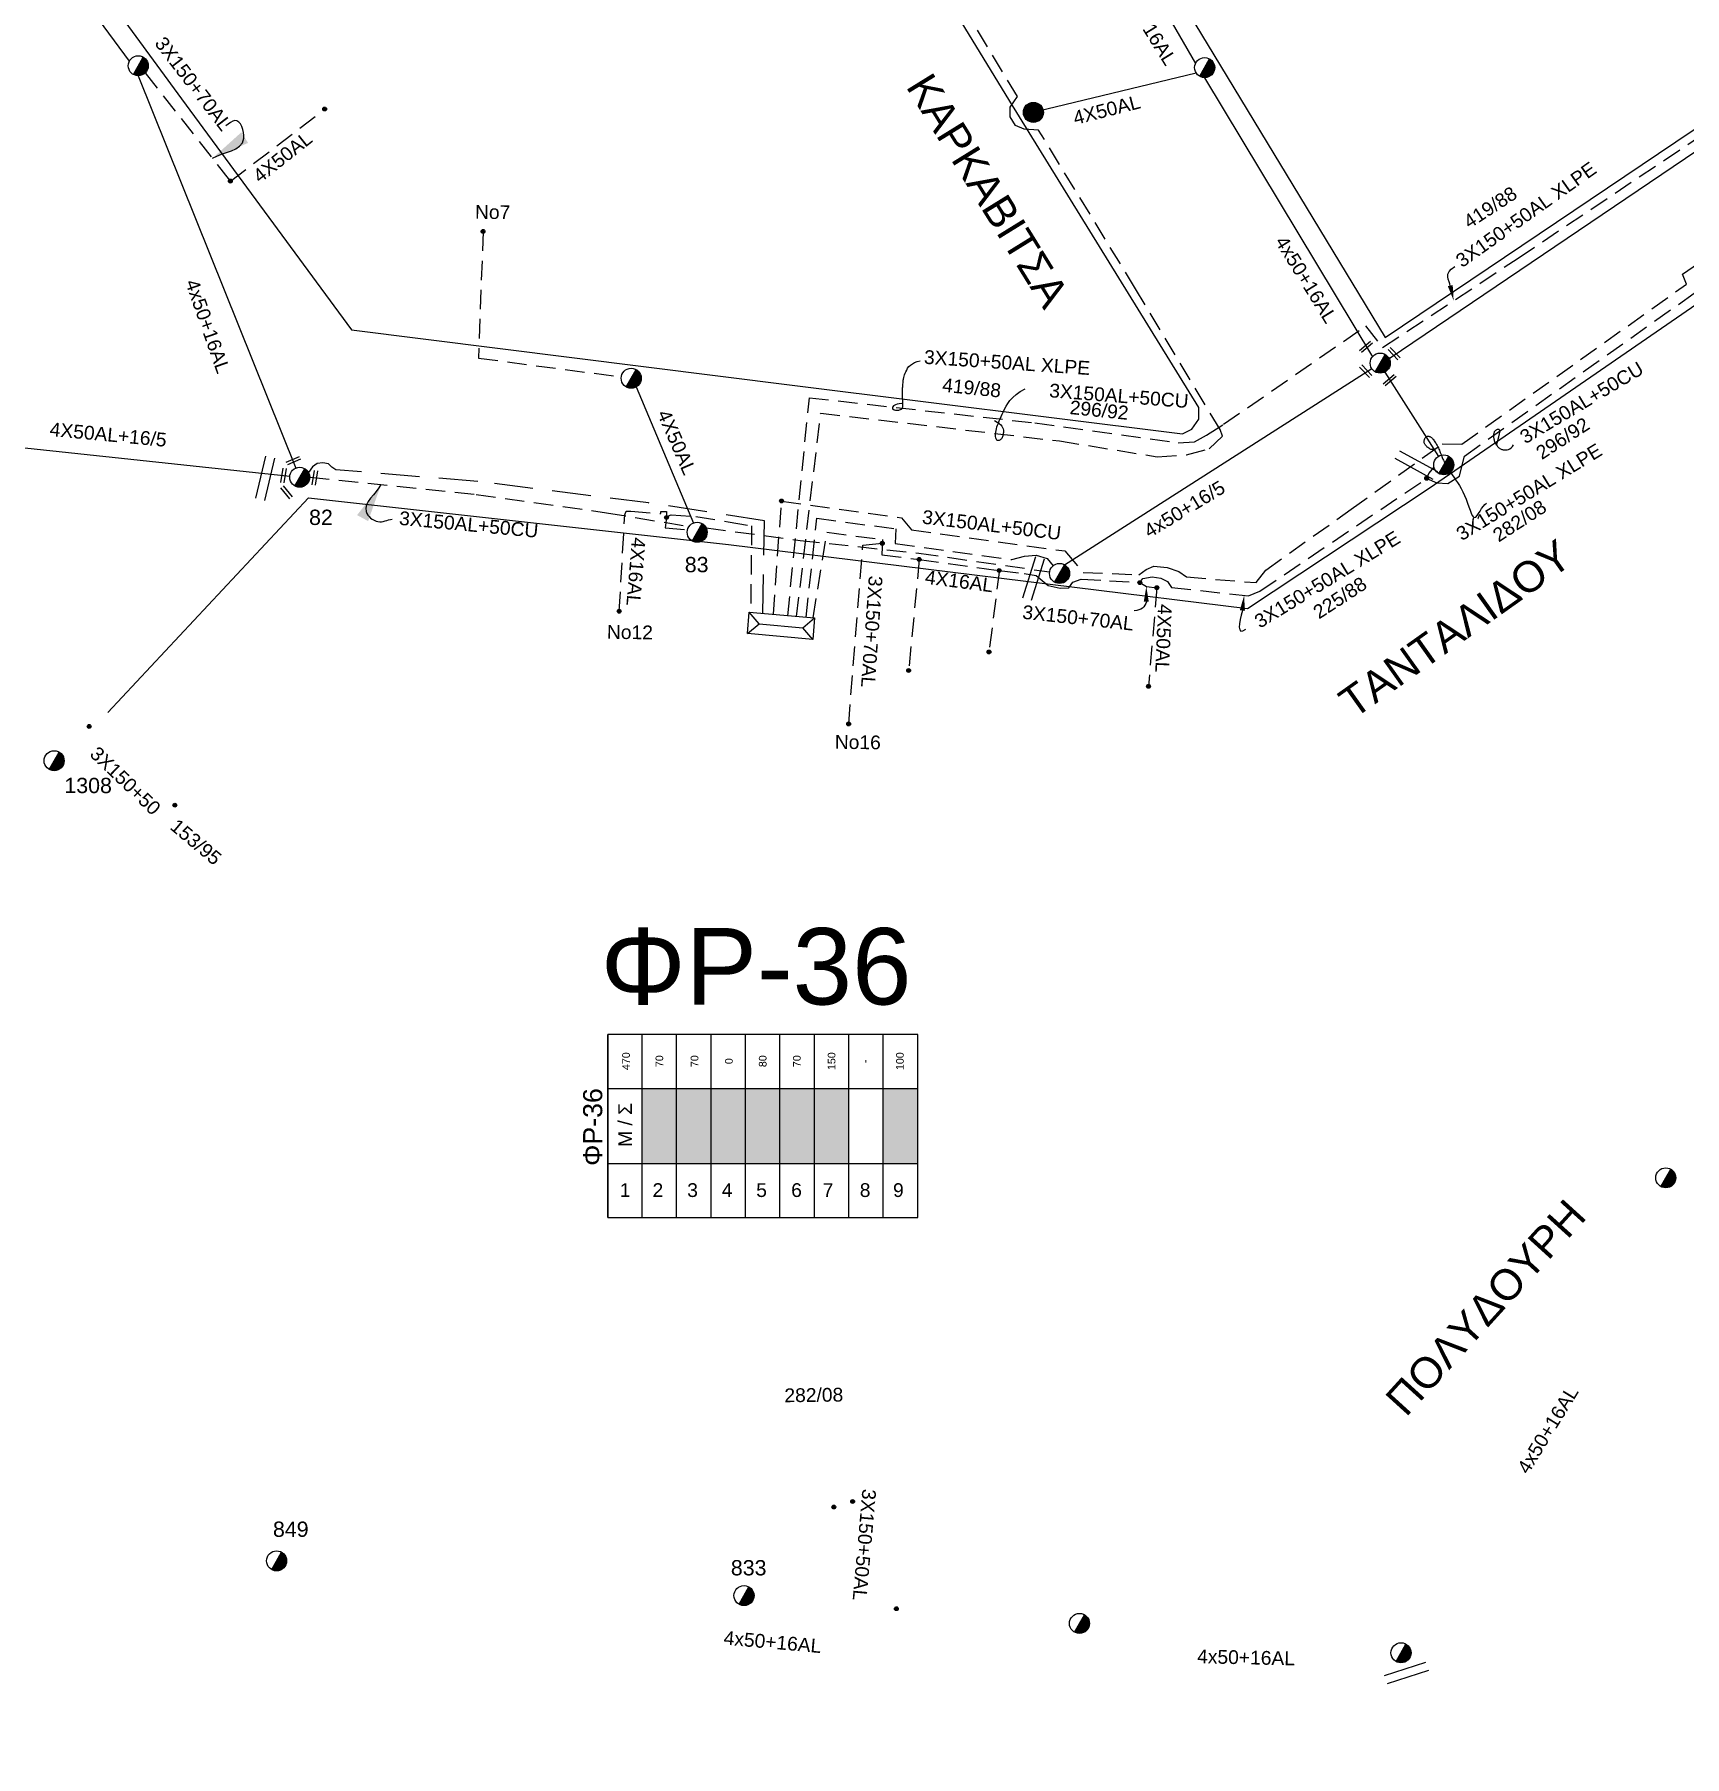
# Model space of a CAD drawing. Header units: millimetres. Extents: x 738 to 2138, y 37 to 533.
# Drawn here: x 1440.7 to 1548.5, y 343.5 to 456.1 of the extents above; entities that cross this region are included whole.
import ezdxf
from ezdxf.enums import TextEntityAlignment as Align

# ---------------------------------------------------------------- set-up
doc = ezdxf.new("R2010")
doc.units = ezdxf.units.MM
doc.linetypes.add('DASHED', pattern=[19.05, 12.7, -6.35])
for name, color, linetype in [('text διευθύνσεων', 7, 'Continuous'), ('Άγνωστα', 7, 'Continuous'), ('Ασφαλειοκιβώτια Χ.Τ 9 αναχωρήσεων', 7, 'Continuous'), ('Γυμνά εναέρια ΧΤ και ΦΟΠ (3Φ)   4x50+16AL', 7, 'Continuous'), ('Επιγραφές - Σχήματα', 7, 'Continuous'), ('Καλώδια ΧΤ   3x150+50AL', 7, 'DASHED'), ('Καλώδια ΧΤ   3x150+50AL XLPE', 7, 'DASHED'), ('Καλώδια ΧΤ   3x150+50CU', 7, 'DASHED'), ('Καλώδια ΧΤ   3x150+70 AL', 7, 'DASHED'), ('Καλώδια ΧΤ   3x150AL+50CU', 7, 'DASHED'), ('Καλώδια ΧΤ   4x50AL', 7, 'DASHED'), ('Μηχανική τομή', 7, 'Continuous'), ('Στύλος Ξύλινος', 7, 'Continuous'), ('Στύλος Ξύλινος @ 1', 7, 'Continuous'), ('Στύλος ΦΜ', 7, 'Continuous'), ('Στύλος ΦΜ @ 1', 7, 'Continuous'), ('Συνδέσεις', 7, 'Continuous'), ('Τομή', 7, 'Continuous'), ('Υποσταθμός πόλεως', 7, 'Continuous'), ('Υπόβαθρο ΔΕΗ', 7, 'Continuous'), ('Υπόγεια καλώδια Παροχών ΧΤ   .0225', 7, 'DASHED'), ('Υπόγεια καλώδια Παροχών ΧΤ   4x16AL', 7, 'DASHED'), ('Υπόγεια καλώδια Παροχών ΧΤ   4x50AL', 7, 'DASHED')]:
    doc.layers.add(name, color=color, linetype=linetype)
doc.styles.add('arial', font='arial.ttf')
doc.styles.get("Standard").update_dxf_attribs({"font": 'arial.ttf'})
doc.linetypes.add('SYN_LINE', pattern='A,0.5,-0.0001,["/\\/\\/\\/",Standard,S=0.1,R=0,X=0,Y=-0.05],-0.25', length=0.7501)
doc.dimstyles.new('ISO-25', dxfattribs={"dimtxt": 2.5, "dimasz": 2.5, "dimexe": 1.25, "dimexo": 0.625, "dimtad": 1, "dimtxsty": 'Standard', "dimcen": 2.5, "dimadec": 0, "dimazin": 0, "dimtfac": 1, "dimtmove": 0, "dimatfit": 3, "dimfxl": 1, "dimarcsym": 0})

# ---------------------------------------------------------------- blocks, each defined once
blk = doc.blocks.new('ΥΠΑΡΧΩΝ ΤΣΙΜΕΝΤΕΝΙΟΣ ΣΤΥΛΟΣ')
at = {"layer": 'Στύλος ΦΜ'}
blk.add_hatch(color=7, dxfattribs=at).paths.add_polyline_path([(-1.29, -2.28, 0.574793), (2.62, 0, 0.268822), (1.3, 2.27)])
blk.add_line((-1.29, -2.28), (1.3, 2.27), dxfattribs=at)
blk.add_circle((0, 0), 2.62, dxfattribs=at)
at = {"layer": 'Στύλος ΦΜ', "flags": 4}
for tag, p in [('ΑΡΙΘΜΟΣ', (-4.68, 8.05)), ('ΤΥΠΟΣ', (-4.91, 3.03))]:
    blk.add_attdef(tag, p, '', height=4, dxfattribs=at)
blk = doc.blocks.new('_ΣΥΝΔΕΣΗ')
at = {"layer": 'Συνδέσεις', "linetype": 'SYN_LINE', "ltscale": 40}
blk.add_hatch(color=256, dxfattribs=at).paths.add_polyline_path([(-116.75, 2339.64, 1), (-117.75, 2339.64, 1)])
at = {"layer": 'Συνδέσεις'}
blk.add_circle((-117.25, 2339.64), 0.5, dxfattribs=at)
blk = doc.blocks.new('ΤΟΜΗ')
at = {"layer": 'Τομή', "ltscale": 40}
for p, q in [((-5.68, 0), (5.68, 0)), ((5.68, -2.33), (-5.68, -2.33))]:
    blk.add_line(p, q, dxfattribs=at)
blk = doc.blocks.new('ΑΣΦΑΛΕΙΟΚΙΒΩΤΙΟ ΥΠΟΣΤΑΘΜΟΥ 9 ΑΝΑΧΩΡΗΣΕΩΝ')
at = {"layer": 'Ασφαλειοκιβώτια Χ.Τ 9 αναχωρήσεων', "ltscale": 40}
for p, q in [((-23.8, 40.36), (24.02, 40.36)), ((-9.72, 40.36), (-9.72, -40.64)), ((9.94, 40.36), (9.94, -40.64)), ((-23.8, 31.36), (24.02, 31.36)), ((-23.8, 22.36), (24.02, 22.36)), ((-23.8, 13.36), (24.02, 13.36)), ((-23.8, 4.36), (24.02, 4.36)), ((-23.8, -4.64), (24.02, -4.64)), ((-23.8, -13.64), (24.02, -13.64)), ((-23.8, -22.64), (24.02, -22.64)), ((-23.8, -31.64), (24.02, -31.64))]:
    blk.add_line(p, q, dxfattribs=at)
at = {"layer": 'Ασφαλειοκιβώτια Χ.Τ 9 αναχωρήσεων'}
blk.add_lwpolyline([(-23.8, -40.64), (24.02, -40.64), (24.02, 40.36), (-23.8, 40.36)], close=True, dxfattribs=at)
for s, p in [('1', (-18.45, 37.24)), ('2', (-18.45, 28.67)), ('3', (-18.45, 19.6)), ('4', (-18.45, 10.58)), ('5', (-18.45, 1.57)), ('6', (-18.45, -7.57)), ('7', (-18.45, -15.81)), ('8', (-18.45, -25.5)), ('9', (-18.45, -34.19))]:
    blk.add_text(s, height=3.6, rotation=270, dxfattribs=at).set_placement(p)
at = {"layer": 'Ασφαλειοκιβώτια Χ.Τ 9 αναχωρήσεων', "ltscale": 40}
for tag, height, p in [('ΟΝΟΜΑ', 5, (-0.16, 44.31)), ('ΚΕΙΜΕΝΟ 1', 2, (17.06, 35.59)), ('ΚΕΙΜΕΝΟ 2', 2, (17.06, 26.88)), ('ΚΕΙΜΕΝΟ 3', 2, (17.06, 17.69)), ('ΚΕΙΜΕΝΟ 4', 2, (17.06, 8.71)), ('ΚΕΙΜΕΝΟ 5', 2, (17.06, -0.13)), ('ΚΕΙΜΕΝΟ 6', 2, (17.06, -9.05)), ('ΚΕΙΜΕΝΟ 7', 2, (17.06, -18.13)), ('ΚΕΙΜΕΝΟ 8', 2, (17.06, -26.85)), ('ΚΕΙΜΕΝΟ 9', 2, (17.06, -35.99)), ('ΣΧ', 2, (-0.1, -42.64))]:
    blk.add_attdef(tag, text='', height=height, dxfattribs=at).set_placement(p, align=Align.MIDDLE_CENTER)
blk = doc.blocks.new('ΥΠΑΡΧΩΝ ΞΥΛΙΝΟΣ ΣΤΥΛΟΣ')
at = {"layer": 'Στύλος Ξύλινος'}
h = blk.add_hatch(color=7, dxfattribs=at)
h.paths.add_polyline_path([(-2.62, 0, 0.270008), (-1.29, -2.28), (1.3, 2.27, 0.576266)])
h.paths.add_polyline_path([(-1.29, -2.28, 0.574793), (2.62, 0, 0.268822), (1.3, 2.27)])
at = {"layer": 'Στύλος Ξύλινος', "color": 7}
blk.add_line((-1.29, -2.28), (1.3, 2.27), dxfattribs=at)
blk.add_circle((0, 0), 2.62, dxfattribs=at)
at = {"layer": 'Στύλος Ξύλινος', "flags": 4}
for tag, p in [('ΑΡΙΘΜΟΣ', (-4.91, 8.6)), ('ΤΥΠΟΣ', (-4.85, 3.39))]:
    blk.add_attdef(tag, p, '', height=4, dxfattribs=at)
blk = doc.blocks.new('ΥΠΟΣΤΑΘΜΟΣ ΠΟΛΕΩΣ')
at = {"layer": 'Υποσταθμός πόλεως', "linetype": 'Continuous', "ltscale": 40}
blk.add_lwpolyline([(-8.57, 2.82), (8.57, 2.82), (8.57, -2.82), (-8.57, -2.82)], close=True, dxfattribs=at)
for points in [[(-5.75, 0), (-8.57, 2.82)], [(5.75, 0), (8.57, 2.82)], [(-8.57, -2.82), (-5.75, 0)], [(-5.75, 0), (5.75, 0)], [(8.57, -2.82), (5.75, 0)]]:
    blk.add_lwpolyline(points, dxfattribs=at)
at = {"layer": 'Υποσταθμός πόλεως', "linetype": 'SYN_LINE', "ltscale": 40, "flags": 1}
for tag, p in [('ΜΕΤΑΣΧΗΜΑΤΙΣΜΟΣ', (10.6, 2.39)), ('ΙΣΧΥΣ', (10.58, -0.41)), ('ΑΡΙΘΜΟΣ', (10.7, -3.13))]:
    blk.add_attdef(tag, p, '', height=1.8, dxfattribs=at)
blk = doc.blocks.new('ΜΗΧΑΝΙΚΗ ΤΟΜΗ')
at = {"layer": 'Μηχανική τομή', "ltscale": 40}
for p, q in [((-1.89, 0.78), (1.89, 0.78)), ((1.89, 0), (-1.89, 0))]:
    blk.add_line(p, q, dxfattribs=at)

msp = doc.modelspace()

# ---------------------------------------------------------------- hatches: boundary and pattern name
at = {"layer": 'Ασφαλειοκιβώτια Χ.Τ 9 αναχωρήσεων'}
h = msp.add_hatch(color=62, dxfattribs=at)
h.dxf.hatch_style = 1
h.paths.add_polyline_path([(1480.38, 387.15), (1480.38, 382.24), (1482.63, 382.24), (1482.63, 387.15)])
h = msp.add_hatch(color=27, dxfattribs=at)
h.dxf.hatch_style = 1
h.paths.add_polyline_path([(1482.63, 387.15), (1482.63, 382.24), (1484.88, 382.24), (1484.88, 387.15)])
h = msp.add_hatch(color=1, dxfattribs=at)
h.dxf.hatch_style = 1
h.paths.add_polyline_path([(1484.88, 387.15), (1484.88, 382.24), (1487.13, 382.24), (1487.13, 387.15)])
h = msp.add_hatch(color=173, dxfattribs=at)
h.dxf.hatch_style = 1
h.paths.add_polyline_path([(1487.13, 387.15), (1487.13, 382.24), (1489.38, 382.24), (1489.38, 387.15)])
h = msp.add_hatch(color=30, dxfattribs=at)
h.dxf.hatch_style = 1
h.paths.add_polyline_path([(1489.38, 387.15), (1489.38, 382.24), (1491.63, 382.24), (1491.63, 387.15)])
h = msp.add_hatch(color=133, dxfattribs=at)
h.dxf.hatch_style = 1
h.paths.add_polyline_path([(1491.63, 387.15), (1491.63, 382.24), (1493.88, 382.24), (1493.88, 387.15)])
h = msp.add_hatch(color=5, dxfattribs=at)
h.dxf.hatch_style = 1
h.paths.add_polyline_path([(1496.13, 387.15), (1496.13, 382.24), (1498.38, 382.24), (1498.38, 387.15)])

# ---------------------------------------------------------------- linework, layer by layer
at = {"layer": 'Άγνωστα', "color": 30, "linetype": 'DASHED', "ltscale": 0.1}
for points in [[(1481.97, 424.48), (1481.87, 423.81), (1483.34, 423.67)], [(1481.97, 424.48), (1482.13, 424.6), (1482.26, 424.65), (1483.88, 424.55), (1486, 424.2), (1487.53, 423.93), (1487.46, 418.28)]]:
    msp.add_lwpolyline(points, dxfattribs=at)
at = {"layer": 'Άγνωστα', "color": 27, "linetype": 'DASHED', "ltscale": 0.1}
msp.add_lwpolyline([(1491.1, 417.96), (1491.78, 424.44), (1496.96, 423.73), (1496.91, 422.77), (1504.53, 421.73), (1505.35, 421.96), (1506.12, 422.02), (1506.83, 421.79), (1507.23, 421.32)], dxfattribs=at)
at = {"layer": 'Άγνωστα', "color": 62, "linetype": 'DASHED', "ltscale": 0.1}
for points in [[(1498.48, 421.74), (1497.79, 414.48)], [(1503.72, 421.05), (1503.04, 415.69)]]:
    msp.add_lwpolyline(points, dxfattribs=at)
at = {"layer": 'Άγνωστα', "color": 30, "ltscale": 0.1, "const_width": 0.0000003}
msp.add_lwpolyline([(1427.53, 392.64), (1441.33, 408.38)], dxfattribs=at)
at = {"layer": 'Γυμνά εναέρια ΧΤ και ΦΟΠ (3Φ)   4x50+16AL', "color": 173}
for points in [[(1429.64, 477.63), (1446.86, 454.3)], [(1447.45, 453.36), (1457.75, 427.71)]]:
    msp.add_lwpolyline(points, dxfattribs=at)
at = {"layer": 'Γυμνά εναέρια ΧΤ και ΦΟΠ (3Φ)   4x50+16AL', "color": 5}
for points in [[(1508.65, 467.83), (1516.53, 454.16)], [(1517.13, 453.23), (1528.09, 434.98)], [(1528.9, 433.98), (1532.4, 428.47)]]:
    msp.add_lwpolyline(points, dxfattribs=at)
at = {"layer": 'Γυμνά εναέρια ΧΤ και ΦΟΠ (3Φ)   4x50+16AL', "color": 27, "ltscale": 0.1}
for points in [[(1529.18, 434.88), (1551.64, 450.06)], [(1507.97, 421.39), (1528.05, 434.21)]]:
    msp.add_lwpolyline(points, dxfattribs=at)
at = {"layer": 'Γυμνά εναέρια ΧΤ και ΦΟΠ (3Φ)   4x50+16AL', "color": 2, "ltscale": 0.1}
msp.add_lwpolyline([(1411.69, 432.06), (1457.35, 427.18)], dxfattribs=at)
at = {"layer": 'Γυμνά εναέρια ΧΤ και ΦΟΠ (3Φ)   4x50+16AL', "color": 173, "linetype": 'DASHED', "ltscale": 0.2}
msp.add_lwpolyline([(1488.25, 418.21), (1488.37, 424.27), (1480.8, 425.43), (1469.63, 426.83), (1460.36, 427.6), (1460.09, 427.77), (1459.87, 427.99), (1459.51, 428.06), (1459.15, 428), (1458.84, 427.79), (1458.58, 427.41)], dxfattribs=at)
at = {"layer": 'Γυμνά εναέρια ΧΤ και ΦΟΠ (3Φ)   4x50+16AL', "color": 30, "const_width": 0.0000003}
for points in [[(1457.57, 426.61), (1442.02, 409.21)], [(1442.02, 409.21), (1442.02, 409.21)]]:
    msp.add_lwpolyline(points, dxfattribs=at)
at = {"layer": 'Γυμνά εναέρια ΧΤ και ΦΟΠ (3Φ)   4x50+16AL', "color": 1, "const_width": 0.0000003}
for points in [[(1530.28, 350.83), (1547.81, 380.96), (1558.04, 392.07), (1558.04, 392.07), (1571.12, 406.99)], [(1486.45, 353.71), (1457.08, 356.12)], [(1508.36, 351.91), (1487.56, 353.62)], [(1529.31, 350.35), (1509.48, 351.79)]]:
    msp.add_lwpolyline(points, dxfattribs=at)
at = {"layer": 'Γυμνά εναέρια ΧΤ και ΦΟΠ (3Φ)   4x50+16AL', "color": 5, "const_width": 0.0000003}
msp.add_lwpolyline([(1526.05, 304.36), (1528, 326.97), (1529.96, 349.6)], dxfattribs=at)
at = {"layer": 'Επιγραφές - Σχήματα'}
for points in [[(1533.18, 439.63), (1533.15, 439.75), (1533.1, 439.89), (1533.05, 440.05), (1533.02, 440.21), (1533.03, 440.38), (1533.1, 440.55), (1533.24, 440.72), (1533.48, 440.89)], [(1497.34, 431.94), (1497.17, 431.91), (1497.03, 431.88), (1496.92, 431.85), (1496.84, 431.81), (1496.79, 431.77), (1496.76, 431.72), (1496.74, 431.69), (1496.73, 431.65), (1496.73, 431.62), (1496.74, 431.59), (1496.75, 431.57), (1496.77, 431.55), (1496.8, 431.53), (1496.83, 431.52), (1496.87, 431.51), (1496.92, 431.5), (1496.97, 431.5), (1497.02, 431.5), (1497.08, 431.5), (1497.14, 431.5), (1497.2, 431.51), (1497.25, 431.53), (1497.3, 431.55), (1497.33, 431.57), (1497.36, 431.6), (1497.39, 431.64), (1497.4, 431.68), (1497.41, 431.72), (1497.41, 431.78), (1497.41, 431.83), (1497.41, 431.89), (1497.41, 431.96), (1497.4, 432.03), (1497.4, 432.11), (1497.4, 432.19), (1497.39, 432.27), (1497.39, 432.36), (1497.39, 432.44), (1497.39, 432.53), (1497.39, 432.61), (1497.39, 432.7), (1497.39, 432.78), (1497.39, 432.86), (1497.39, 432.95), (1497.4, 433.03), (1497.4, 433.11), (1497.41, 433.19), (1497.42, 433.28), (1497.43, 433.36), (1497.44, 433.45), (1497.45, 433.53), (1497.47, 433.62), (1497.49, 433.71), (1497.52, 433.81), (1497.56, 433.91), (1497.6, 434.01), (1497.66, 434.12), (1497.72, 434.23), (1497.8, 434.34), (1497.91, 434.44), (1498.03, 434.53), (1498.17, 434.62), (1498.35, 434.68), (1498.55, 434.73)], [(1503.39, 430.81), (1503.57, 430.72), (1503.7, 430.63), (1503.81, 430.54), (1503.88, 430.45), (1503.93, 430.36), (1503.96, 430.27), (1503.98, 430.19), (1503.98, 430.11), (1503.98, 430.03), (1503.97, 429.96), (1503.96, 429.89), (1503.94, 429.82), (1503.92, 429.76), (1503.9, 429.7), (1503.87, 429.65), (1503.83, 429.6), (1503.79, 429.57), (1503.75, 429.54), (1503.71, 429.52), (1503.66, 429.51), (1503.62, 429.51), (1503.58, 429.52), (1503.55, 429.54), (1503.52, 429.58), (1503.5, 429.63), (1503.48, 429.69), (1503.47, 429.77), (1503.47, 429.86), (1503.47, 429.95), (1503.48, 430.05), (1503.5, 430.16), (1503.53, 430.28), (1503.56, 430.4), (1503.6, 430.52), (1503.65, 430.65), (1503.7, 430.79), (1503.77, 430.93), (1503.83, 431.08), (1503.9, 431.23), (1503.98, 431.4), (1504.06, 431.57), (1504.16, 431.75), (1504.27, 431.94), (1504.41, 432.13), (1504.59, 432.32), (1504.81, 432.51), (1505.07, 432.71), (1505.4, 432.9)], [(1536.19, 429.21), (1536.29, 429.52), (1536.36, 429.76), (1536.4, 429.94), (1536.42, 430.06), (1536.41, 430.15), (1536.4, 430.19), (1536.37, 430.22), (1536.34, 430.23), (1536.31, 430.23), (1536.27, 430.23), (1536.24, 430.22), (1536.2, 430.21), (1536.17, 430.19), (1536.14, 430.17), (1536.11, 430.15), (1536.09, 430.13), (1536.07, 430.1), (1536.05, 430.07), (1536.04, 430.04), (1536.03, 430), (1536.02, 429.96), (1536.01, 429.93), (1536.01, 429.89), (1536.01, 429.84), (1536.01, 429.8), (1536.01, 429.75), (1536.01, 429.71), (1536.02, 429.66), (1536.02, 429.61), (1536.04, 429.55), (1536.05, 429.5), (1536.07, 429.44), (1536.1, 429.39), (1536.13, 429.33), (1536.16, 429.27), (1536.2, 429.22), (1536.24, 429.17), (1536.27, 429.12), (1536.31, 429.07), (1536.35, 429.04), (1536.39, 429.01), (1536.42, 428.98), (1536.46, 428.96), (1536.5, 428.94), (1536.54, 428.93), (1536.59, 428.92), (1536.64, 428.91), (1536.7, 428.91), (1536.76, 428.9), (1536.83, 428.9), (1536.9, 428.91), (1536.98, 428.93), (1537.07, 428.97), (1537.15, 429.03), (1537.24, 429.12), (1537.32, 429.23)], [(1532.42, 429.08), (1532.31, 429.01), (1532.21, 428.96), (1532.13, 428.93), (1532.05, 428.92), (1531.99, 428.92), (1531.92, 428.93), (1531.87, 428.95), (1531.82, 428.98), (1531.77, 429.01), (1531.72, 429.05), (1531.68, 429.08), (1531.64, 429.12), (1531.6, 429.16), (1531.57, 429.2), (1531.54, 429.24), (1531.52, 429.28), (1531.5, 429.32), (1531.48, 429.35), (1531.48, 429.39), (1531.47, 429.42), (1531.47, 429.46), (1531.47, 429.49), (1531.48, 429.52), (1531.49, 429.56), (1531.5, 429.59), (1531.51, 429.62), (1531.52, 429.65), (1531.54, 429.68), (1531.56, 429.71), (1531.58, 429.73), (1531.61, 429.75), (1531.63, 429.77), (1531.66, 429.78), (1531.69, 429.79), (1531.71, 429.8), (1531.75, 429.8), (1531.78, 429.79), (1531.81, 429.78), (1531.84, 429.77), (1531.88, 429.75), (1531.91, 429.73), (1531.95, 429.7), (1531.99, 429.67), (1532.02, 429.63), (1532.06, 429.59), (1532.1, 429.54), (1532.13, 429.49), (1532.17, 429.43), (1532.21, 429.37), (1532.25, 429.31), (1532.29, 429.24), (1532.33, 429.18), (1532.36, 429.1), (1532.4, 429.03), (1532.43, 428.95), (1532.47, 428.88), (1532.5, 428.8), (1532.53, 428.72), (1532.56, 428.64), (1532.6, 428.55), (1532.63, 428.47), (1532.66, 428.39), (1532.69, 428.3), (1532.73, 428.22), (1532.77, 428.13), (1532.81, 428.04), (1532.85, 427.96), (1532.91, 427.86), (1532.96, 427.76), (1533.03, 427.65), (1533.11, 427.53), (1533.2, 427.41), (1533.3, 427.27), (1533.41, 427.11), (1533.53, 426.95), (1533.65, 426.77), (1533.78, 426.58), (1533.9, 426.37), (1534.01, 426.15), (1534.12, 425.92), (1534.22, 425.67), (1534.31, 425.42), (1534.39, 425.17), (1534.47, 424.95), (1534.54, 424.76), (1534.61, 424.6), (1534.69, 424.5), (1534.77, 424.47), (1534.85, 424.51), (1534.94, 424.6), (1535.03, 424.74), (1535.13, 424.89), (1535.23, 425.06), (1535.34, 425.21), (1535.44, 425.33), (1535.55, 425.41)], [(1513.32, 418.97), (1513.28, 418.85), (1513.23, 418.74), (1513.16, 418.64), (1513.07, 418.56), (1512.96, 418.49), (1512.83, 418.44), (1512.69, 418.4), (1512.53, 418.37)], [(1519.6, 418.4), (1519.52, 418.1), (1519.45, 417.8), (1519.41, 417.53), (1519.39, 417.31), (1519.42, 417.14), (1519.49, 417.05), (1519.63, 417.06), (1519.83, 417.18)]]:
    msp.add_lwpolyline(points, dxfattribs=at)
for points in [[(1533.34, 439.67), (1533.4, 438.66), (1533.02, 439.6)], [(1513.15, 418.97), (1513.32, 419.97), (1513.48, 418.97)], [(1519.43, 418.42), (1519.71, 419.39), (1519.76, 418.38)]]:
    msp.add_solid(points, dxfattribs=at)
at = {"layer": 'Καλώδια ΧΤ   3x150+50AL', "color": 30, "linetype": 'DASHED', "ltscale": 0.1, "const_width": 0.0000003}
msp.add_lwpolyline([(1442.31, 408.06), (1442.31, 408.06), (1442.9, 407.75), (1442.9, 407.75), (1443.45, 408.08), (1443.43, 408.12), (1443.3, 408.57), (1442.66, 409.11), (1444.24, 410.82), (1449.84, 405.67)], dxfattribs=at)
at = {"layer": 'Καλώδια ΧΤ   3x150+50AL', "color": 1, "ltscale": 0.1, "const_width": 0.0000003}
for points in [[(1496.99, 353.14), (1496.92, 352.99), (1496.62, 352.31), (1492.37, 352.67), (1492.9, 359.79)], [(1494.13, 360.15), (1493.81, 353.63), (1496.54, 353.42), (1496.99, 353.14)]]:
    msp.add_lwpolyline(points, dxfattribs=at)
at = {"layer": 'Καλώδια ΧΤ   3x150+50AL', "color": 1, "linetype": 'DASHED', "ltscale": 0.8, "const_width": 0.0000003}
msp.add_lwpolyline([(1496.99, 353.14), (1507.33, 352.36), (1507.66, 353.19), (1508.43, 353.16), (1508.43, 353.16), (1508.68, 352.77)], dxfattribs=at)
at = {"layer": 'Καλώδια ΧΤ   3x150+50AL XLPE', "color": 133, "linetype": 'DASHED', "ltscale": 0.1}
msp.add_lwpolyline([(1489.89, 418.06), (1491.3, 432.31), (1506.03, 430.66), (1515.41, 429.36), (1516.47, 429.43), (1517.26, 429.85), (1518.36, 430.57), (1527.65, 437), (1528.75, 435.59), (1537.62, 441.44), (1549.78, 449.59), (1550.18, 450.31), (1550.18, 450.31), (1550.18, 450.31), (1552.25, 451.73), (1552.25, 451.73), (1552.25, 451.73), (1552.25, 451.73), (1553.02, 451.76), (1556.38, 453.84), (1558.72, 455.44), (1560, 455.82)], dxfattribs=at)
at = {"layer": 'Καλώδια ΧΤ   3x150+50CU', "color": 62, "ltscale": 0.1}
for points in [[(1531.64, 427.03), (1532.3, 426.74), (1533.01, 426.69), (1533.79, 427.18), (1533.9, 427.63), (1534.1, 428.49), (1549.18, 439.19), (1556.26, 444.08)], [(1503.71, 421.01), (1505.34, 420.81), (1506.12, 420.68), (1506.9, 420.03), (1507.69, 419.85), (1508.26, 419.89), (1508.52, 420.26), (1509.07, 420.44), (1510.92, 420.34), (1512.9, 420.22), (1513.09, 420.5), (1513.69, 420.6), (1514.27, 420.51), (1514.71, 420.29), (1514.96, 419.9), (1520, 419.36), (1520.74, 419.67), (1531.64, 427.03), (1531.78, 427.36), (1532.12, 427.76)], [(1491.55, 417.92), (1492.45, 423.51), (1496.08, 423.04), (1496.03, 422.04), (1498.48, 421.74)]]:
    msp.add_lwpolyline(points, dxfattribs=at)
at = {"layer": 'Καλώδια ΧΤ   3x150+70 AL', "color": 154, "ltscale": 0.1}
msp.add_lwpolyline([(1447.91, 453.55), (1453.47, 446.46), (1453.47, 446.46)], dxfattribs=at)
at = {"layer": 'Καλώδια ΧΤ   3x150+70 AL', "color": 62, "ltscale": 0.1}
msp.add_lwpolyline([(1493.87, 410.98), (1494.8, 422.68), (1496.07, 422.79)], dxfattribs=at)
at = {"layer": 'Καλώδια ΧΤ   3x150AL+50CU', "color": 5, "ltscale": 0.1}
msp.add_lwpolyline([(1490.47, 418.01), (1492.04, 431.3), (1507.65, 429.48), (1514.03, 428.45), (1515.94, 428.57), (1517.42, 428.97), (1518.3, 429.79), (1518.15, 430.22), (1512.62, 439.43), (1506.28, 449.8), (1505.33, 449.87), (1504.76, 450.11), (1504.42, 450.67), (1504.43, 451.31), (1504.9, 451.99), (1498.92, 461.94)], dxfattribs=at)
at = {"layer": 'Καλώδια ΧΤ   3x150AL+50CU', "color": 1, "ltscale": 0.1}
for points in [[(1489.48, 425.55), (1497.33, 424.46), (1497.97, 423.67), (1508, 422.29), (1509.19, 420.88), (1512.82, 420.74), (1513.31, 421.08), (1513.82, 421.3), (1514.69, 421.2), (1515.45, 420.95), (1515.94, 420.59), (1520.49, 420.22), (1521.12, 421.04), (1526.71, 425.02), (1532.64, 429.29), (1533.94, 429.28), (1548.61, 439.73), (1548.35, 440.38), (1563.74, 451.18)], [(1488.96, 418.15), (1489.48, 425.55)]]:
    msp.add_lwpolyline(points, dxfattribs=at)
at = {"layer": 'Καλώδια ΧΤ   3x150AL+50CU', "color": 30, "ltscale": 0.1}
for points in [[(1458.65, 427.11), (1469.53, 425.99), (1478.05, 424.79), (1483.44, 423.89)], [(1484.56, 423.8), (1490.69, 422.98), (1498.45, 422.15), (1507, 420.92)]]:
    msp.add_lwpolyline(points, dxfattribs=at)
at = {"layer": 'Καλώδια ΧΤ   4x50AL', "color": 5, "linetype": 'Continuous', "ltscale": 0.1}
msp.add_lwpolyline([(1506.19, 451.05), (1516.57, 453.55)], dxfattribs=at)
at = {"layer": 'Καλώδια ΧΤ   4x50AL', "color": 30, "linetype": 'Continuous', "ltscale": 0.1}
msp.add_lwpolyline([(1479.98, 433.01), (1483.72, 424.11)], dxfattribs=at)
at = {"layer": 'Υπόβαθρο ΔΕΗ', "ltscale": 0.1}
for points in [[(1479.08, 520), (1491.17, 499.47), (1515.18, 458.95), (1528.93, 436.24), (1549.05, 449.79), (1559.1, 456.34), (1549.03, 471.99), (1534.05, 495.25), (1518.64, 519.8)], [(1445.47, 411.72), (1458.57, 425.77), (1486.02, 422.72), (1519.93, 418.53), (1531.81, 426.4), (1564.12, 448.67), (1571.9, 437.07), (1581, 423), (1581.36, 421.53), (1581.3, 420.46), (1580.63, 419.35), (1580.63, 419.35)], [(1515.62, 419.06), (1515.62, 419.06)]]:
    msp.add_lwpolyline(points, dxfattribs=at)
msp.add_lwpolyline([(1516.76, 431.66), (1516.76, 431.66), (1504.41, 451.69), (1482.85, 486.99), (1463.93, 517.71), (1445.02, 501.62), (1425.84, 485.2), (1450.27, 451.84), (1461.39, 436.75), (1490.18, 433.13), (1515.69, 429.95), (1516.3, 430.26), (1516.76, 430.91)], close=True, dxfattribs=at)
at = {"layer": 'Υπόβαθρο ΔΕΗ', "ltscale": 0.1, "const_width": 0.0000003}
for points in [[(1445.47, 411.72), (1398.67, 357.41), (1398.42, 347.61), (1443.26, 344.11), (1444.36, 358.59), (1520.48, 351.79), (1580.63, 419.35)], [(1515.62, 419.06), (1547.17, 381.77)]]:
    msp.add_lwpolyline(points, dxfattribs=at)
msp.add_lwpolyline([(1532.16, 288.16), (1527.08, 303.4), (1531.19, 350.06), (1573, 397.61, -0.695517), (1580.09, 396.9), (1582.99, 389.53), (1586.65, 380.21), (1589.12, 371.98), (1592.16, 354.99), (1592.39, 343.09), (1591.77, 325.52), (1589.84, 315.56), (1584.3, 296.81), (1578.86, 284.43)], format="xyb", dxfattribs=at)
at = {"layer": 'Υπόγεια καλώδια Παροχών ΧΤ   .0225', "color": 30, "linetype": 'DASHED', "ltscale": 0.1}
msp.add_lwpolyline([(1469.98, 443.17), (1469.68, 434.9), (1469.68, 434.9), (1469.68, 434.9), (1479.01, 433.67)], dxfattribs=at)
at = {"layer": 'Υπόγεια καλώδια Παροχών ΧΤ   4x16AL', "color": 30, "ltscale": 0.1}
msp.add_lwpolyline([(1478.88, 418.35), (1479.24, 424.66), (1479.33, 424.9), (1479.63, 424.89), (1481.59, 424.74), (1481.6, 424.88), (1481.97, 424.88), (1481.96, 424.71), (1481.97, 424.48)], dxfattribs=at)
at = {"layer": 'Υπόγεια καλώδια Παροχών ΧΤ   4x16AL', "color": 62, "ltscale": 0.1}
msp.add_lwpolyline([(1498.48, 421.74), (1503.71, 421.01)], dxfattribs=at)
at = {"layer": 'Υπόγεια καλώδια Παροχών ΧΤ   4x50AL', "color": 154, "ltscale": 0.1}
msp.add_lwpolyline([(1453.47, 446.46), (1459.63, 451.17)], dxfattribs=at)
at = {"layer": 'Υπόγεια καλώδια Παροχών ΧΤ   4x50AL', "color": 62, "ltscale": 0.1}
msp.add_lwpolyline([(1512.9, 420.22), (1513.32, 419.97), (1514.01, 419.89), (1513.46, 413.44)], dxfattribs=at)

# ---------------------------------------------------------------- block references
at = {"color": 62, "xscale": 0.25, "yscale": 0.25, "zscale": 0.25}
for p in [(1473.55, -174.09), (1479.15, -179.24), (1523.44, -224.76), (1522.21, -225.12), (1526.3, -231.77)]:
    msp.add_blockref('_ΣΥΝΔΕΣΗ', p, dxfattribs=at)
at = {"layer": 'Ασφαλειοκιβώτια Χ.Τ 9 αναχωρήσεων', "color": 62, "xscale": 0.25, "yscale": 0.25, "zscale": 0.25, "rotation": 90}
msp.add_blockref('ΑΣΦΑΛΕΙΟΚΙΒΩΤΙΟ ΥΠΟΣΤΑΘΜΟΥ 9 ΑΝΑΧΩΡΗΣΕΩΝ', (1488.22, 384.67), dxfattribs=at).add_auto_attribs({'ΟΝΟΜΑ': 'ΦP-36', 'ΚΕΙΜΕΝΟ 2': '70', 'ΚΕΙΜΕΝΟ 1': '470', 'ΚΕΙΜΕΝΟ 3': '70', 'ΚΕΙΜΕΝΟ 4': '0', 'ΚΕΙΜΕΝΟ 5': '80', 'ΚΕΙΜΕΝΟ 6': '70', 'ΚΕΙΜΕΝΟ 7': '150', 'ΚΕΙΜΕΝΟ 8': '-', 'ΚΕΙΜΕΝΟ 9': '100'})
at = {"layer": 'Μηχανική τομή'}
for p, xscale, yscale, zscale, rotation in [((1527.61, 435.71), 0.2500000000000048, 0.2500000000000048, 0.2500000000000048, 220.3725077532175), ((1529.44, 435.12), 0.250000000000095, 0.250000000000095, 0.250000000000095, 313.1250486265702), ((1527.58, 433.97), 0.250000000000095, 0.250000000000095, 0.250000000000095, 313.1250486265702), ((1529.16, 433.53), 0.2500000000000048, 0.2500000000000048, 0.2500000000000048, 220.3725077532175), ((1457.55, 428.29), 0.2500000000000076, 0.2500000000000076, 0.2500000000000076, 203.1516897602168), ((1456.85, 427.24), 0.250000000000035, 0.250000000000035, 0.250000000000035, 260.4107958980588), ((1458.89, 427.09), 0.250000000000035, 0.250000000000035, 0.250000000000035, 260.4107958980588), ((1457.06, 426.06), 0.2499999999999712, 0.2499999999999712, 0.2499999999999712, 309.7298075029031)]:
    msp.add_blockref('ΜΗΧΑΝΙΚΗ ΤΟΜΗ', p, dxfattribs=dict(at, xscale=xscale, yscale=yscale, zscale=zscale, rotation=rotation))
at = {"layer": 'Στύλος Ξύλινος @ 1', "ltscale": 40, "xscale": 0.25, "yscale": 0.25, "zscale": 0.25}
msp.add_blockref('ΥΠΑΡΧΩΝ ΞΥΛΙΝΟΣ ΣΤΥΛΟΣ', (1505.94, 450.96), dxfattribs=at)
at = {"layer": 'Στύλος ΦΜ @ 1', "ltscale": 40, "xscale": 0.25, "yscale": 0.25, "zscale": 0.25}
for p in [(1447.45, 454.01), (1517.13, 453.89), (1528.6, 434.57), (1479.66, 433.58), (1532.75, 427.92), (1507.65, 420.82), (1547.26, 381.31), (1508.95, 352.18), (1529.96, 350.26)]:
    msp.add_blockref('ΥΠΑΡΧΩΝ ΤΣΙΜΕΝΤΕΝΙΟΣ ΣΤΥΛΟΣ', p, dxfattribs=at)
at = {"layer": 'Στύλος ΦΜ @ 1', "ltscale": 40}
ref = msp.add_blockref('ΥΠΑΡΧΩΝ ΤΣΙΜΕΝΤΕΝΙΟΣ ΣΤΥΛΟΣ', (1458, 427.11), dxfattribs=dict(at, xscale=0.25, yscale=0.25, zscale=0.25))
ref.add_attrib('ΤΥΠΟΣ', '82', (1458.61, 423.99), dxfattribs={"layer": 'Στύλος ΦΜ', "height": 1, "flags": 4})
ref = msp.add_blockref('ΥΠΑΡΧΩΝ ΤΣΙΜΕΝΤΕΝΙΟΣ ΣΤΥΛΟΣ', (1483.97, 423.51), dxfattribs=dict(at, xscale=0.25, yscale=0.25, zscale=0.25))
ref.add_attrib('ΤΥΠΟΣ', '83', (1483.16, 420.9), dxfattribs={"layer": 'Στύλος ΦΜ', "height": 1, "flags": 4})
ref = msp.add_blockref('ΥΠΑΡΧΩΝ ΤΣΙΜΕΝΤΕΝΙΟΣ ΣΤΥΛΟΣ', (1441.95, 408.58), dxfattribs=dict(at, xscale=0.25, yscale=0.25, zscale=0.25))
ref.add_attrib('ΤΥΠΟΣ', '1308', (1442.62, 406.46), dxfattribs={"layer": 'Στύλος ΦΜ', "height": 1, "flags": 4})
ref = msp.add_blockref('ΥΠΑΡΧΩΝ ΤΣΙΜΕΝΤΕΝΙΟΣ ΣΤΥΛΟΣ', (1456.49, 356.27), dxfattribs=dict(at, xscale=0.25, yscale=0.25, zscale=0.25))
ref.add_attrib('ΤΥΠΟΣ', '849', (1456.25, 357.84), dxfattribs={"layer": 'Στύλος ΦΜ', "height": 1, "flags": 4})
ref = msp.add_blockref('ΥΠΑΡΧΩΝ ΤΣΙΜΕΝΤΕΝΙΟΣ ΣΤΥΛΟΣ', (1487.03, 354), dxfattribs=dict(at, xscale=0.25, yscale=0.25, zscale=0.25))
ref.add_attrib('ΤΥΠΟΣ', '833', (1486.17, 355.32), dxfattribs={"layer": 'Στύλος ΦΜ', "height": 1, "flags": 4})
at = {"layer": 'Συνδέσεις', "xscale": 0.25, "yscale": 0.25, "zscale": 0.25}
for p in [(1488.94, -133.73), (1482.78, -138.44), (1499.29, -141.73), (1560.95, -157.87), (1518.79, -159.35), (1511.28, -160.43), (1525.38, -162.12), (1527.79, -163.17), (1533.02, -163.9), (1542.21, -164.69), (1543.32, -165.02), (1508.19, -166.56), (1532.35, -169.22), (1527.1, -170.43), (1542.77, -171.47), (1523.18, -173.93)]:
    msp.add_blockref('_ΣΥΝΔΕΣΗ', p, dxfattribs=at)
at = {"layer": 'Τομή'}
for p, xscale, yscale, zscale, rotation in [((1456.02, 426.98), 0.2500000000002054, 0.2500000000002054, 0.2500000000002054, 256.7288671228523), ((1531.1, 428.16), 0.250000000000207, 0.250000000000207, 0.250000000000207, 331.280119899216), ((1506.22, 420.4), 0.2500000000002591, 0.2500000000002591, 0.2500000000002591, 252.5988568624048), ((1530.41, 348.66), 0.2500000000000049, 0.2500000000000049, 0.2500000000000049, 197.9284300272137)]:
    msp.add_blockref('ΤΟΜΗ', p, dxfattribs=dict(at, xscale=xscale, yscale=yscale, zscale=zscale, rotation=rotation))
at = {"layer": 'Υποσταθμός πόλεως', "xscale": 0.24999999999999, "yscale": 0.24999999999999, "zscale": 0.24999999999999, "rotation": 354.9911443704871}
msp.add_blockref('ΥΠΟΣΤΑΘΜΟΣ ΠΟΛΕΩΣ', (1489.45, 417.4), dxfattribs=at)

# ---------------------------------------------------------------- texts
at = {"layer": 'text διευθύνσεων', "color": 7, "linetype": 'Continuous', "lineweight": -3, "ltscale": 0.1}
msp.add_text('ΤΑΝΤΑΛΙΔΟΥ', height=2, rotation=35.3911, dxfattribs=at).set_placement((1533.5, 417.21), align=Align.MIDDLE_CENTER)
at = {"layer": 'Ασφαλειοκιβώτια Χ.Τ 9 αναχωρήσεων', "insert": (1478.81, 382.24), "char_height": 0.9, "width": 4.9136, "attachment_point": 1, "rotation": 90}
msp.add_mtext('\\pi1.0918;Μ / Σ', dxfattribs=at)
at = {"layer": 'Γυμνά εναέρια ΧΤ και ΦΟΠ (3Φ)   4x50+16AL', "char_height": 0.9, "width": 84.1859, "attachment_point": 1, "style": 'arial'}
for s, insert, rotation in [('4x50+16AL', (1511.98, 459.84), 301.7949), ('4x50+16AL', (1522.46, 442.99), 301.7949), ('4x50+16AL', (1451.36, 440.15), 289.2664), ('4X50AL+16/5', (1441.72, 430.71), 354.6244), ('4x50+16/5', (1513.05, 423.88), 31.2939), ('4x50+16AL', (1537.5, 362.35), 58.5826), ('4x50+16AL', (1485.75, 351.7), 354.9562), ('4x50+16AL', (1516.65, 350.48), 358.7242)]:
    msp.add_mtext(s, dxfattribs=dict(at, insert=insert, rotation=rotation))
at = {"layer": 'Επιγραφές - Σχήματα', "attachment_point": 1, "style": 'arial'}
for s, insert, char_height, width, rotation in [('ΚΑΡΚΑΒΙΤΣΑ', (1499.27, 453.71), 2, 42.5503, 301.7614), ('419/88', (1533.93, 444.08), 0.9, 84.1859, 33.1145), ('No7', (1469.46, 444.91), 0.9, 84.1859, 359.2508), ('419/88', (1500.04, 433.6), 0.9, 84.1859, 354.2577), ('296/92', (1508.37, 432.14), 0.9, 84.1859, 354.2577), ('296/92', (1538.67, 428.98), 0.9, 84.1859, 33.1145), ('282/08', (1535.85, 423.59), 0.9, 84.1859, 33.1145), ('225/88', (1524.11, 418.56), 0.9, 84.1859, 33.1145), ('No12', (1478.08, 417.45), 0.9, 84.1859, 359.2508), ('No16', (1492.97, 410.26), 0.9, 84.1859, 359.2508), ('ΠΟΛΥΔΟΥΡΗ', (1528.8, 366.96), 2, 42.5503, 47.7678)]:
    msp.add_mtext(s, dxfattribs=dict(at, insert=insert, char_height=char_height, width=width, rotation=rotation))
at = {"layer": 'Επιγραφές - Σχήματα', "char_height": 0.9, "attachment_point": 1}
for s, insert, width, rotation in [('153/95 ', (1450.04, 404.85), 8.5591, 319.9519), ('\\pi5.6241;282/08', (1484.04, 367.47), 15.0017, 0.7133)]:
    msp.add_mtext(s, dxfattribs=dict(at, insert=insert, width=width, rotation=rotation))
at = {"layer": 'Επιγραφές - Σχήματα', "linetype": 'Continuous', "insert": (1477.65, 397.64), "char_height": 5, "width": 20.7028, "attachment_point": 1}
msp.add_mtext('ΦP-36', dxfattribs=at)
at = {"layer": 'Καλώδια ΧΤ   3x150+50AL', "char_height": 0.9, "width": 84.1859, "attachment_point": 1, "style": 'arial'}
for s, insert, rotation in [('3X150+50', (1444.84, 409.59), 316.1955), ('3X150+50AL', (1495.67, 360.92), 264.9532)]:
    msp.add_mtext(s, dxfattribs=dict(at, insert=insert, rotation=rotation))
at = {"layer": 'Καλώδια ΧΤ   3x150+50AL XLPE', "char_height": 0.9, "width": 84.1859, "attachment_point": 1, "style": 'arial'}
for insert, rotation in [((1533.43, 441.51), 35.3322), ((1498.83, 435.43), 356.094), ((1533.46, 423.69), 31.5474), ((1520.27, 417.97), 31.5474)]:
    msp.add_mtext('3X150+50AL XLPE', dxfattribs=dict(at, insert=insert, rotation=rotation))
at = {"layer": 'Καλώδια ΧΤ   3x150+70 AL', "char_height": 0.9, "width": 84.1859, "attachment_point": 1, "style": 'arial'}
for insert, rotation in [((1449.19, 456.01), 307.393), ((1496.09, 420.63), 265.9322), ((1505.28, 418.76), 353.8366)]:
    msp.add_mtext('3X150+70AL', dxfattribs=dict(at, insert=insert, rotation=rotation))
at = {"layer": 'Καλώδια ΧΤ   3x150AL+50CU', "char_height": 0.9, "width": 84.1859, "attachment_point": 1, "style": 'arial'}
for insert, rotation in [((1537.62, 430.03), 30.9355), ((1507.02, 433.24), 355.5301), ((1464.55, 424.9), 354.6244), ((1498.74, 424.98), 353.1648)]:
    msp.add_mtext('3X150AL+50CU', dxfattribs=dict(at, insert=insert, rotation=rotation))
at = {"layer": 'Καλώδια ΧΤ   4x50AL', "char_height": 0.9, "width": 84.1859, "attachment_point": 1, "style": 'arial'}
for insert, rotation in [((1508.45, 451.01), 14.3954), ((1482.16, 431.63), 293.522)]:
    msp.add_mtext('4X50AL', dxfattribs=dict(at, insert=insert, rotation=rotation))
at = {"layer": 'Υπόγεια καλώδια Παροχών ΧΤ   4x16AL', "char_height": 0.9, "width": 84.1859, "attachment_point": 1, "style": 'arial'}
for insert, rotation in [((1480.61, 423.13), 265.2509), ((1498.93, 421.05), 352.6669)]:
    msp.add_mtext('4X16AL', dxfattribs=dict(at, insert=insert, rotation=rotation))
at = {"layer": 'Υπόγεια καλώδια Παροχών ΧΤ   4x50AL', "char_height": 0.9, "width": 84.1859, "attachment_point": 1, "style": 'arial'}
for insert, rotation in [((1454.84, 447.01), 38.364), ((1514.99, 418.8), 267.5608)]:
    msp.add_mtext('4X50AL', dxfattribs=dict(at, insert=insert, rotation=rotation))

# ---------------------------------------------------------------- leaders
at = {"layer": 'Επιγραφές - Σχήματα', "path_type": 1}
for points in [[(1452.3, 447.96), (1454.34, 449.27), (1453.77, 450.44), (1453.17, 450.08)], [(1463.31, 426.63), (1462.34, 424.86), (1463.11, 424.21), (1464.04, 424.37)]]:
    msp.add_leader(points, dimstyle='ISO-25', override={"dimgap": 0.625, "dimtad": 0}, dxfattribs=at)

doc.saveas('drawing.dxf')
